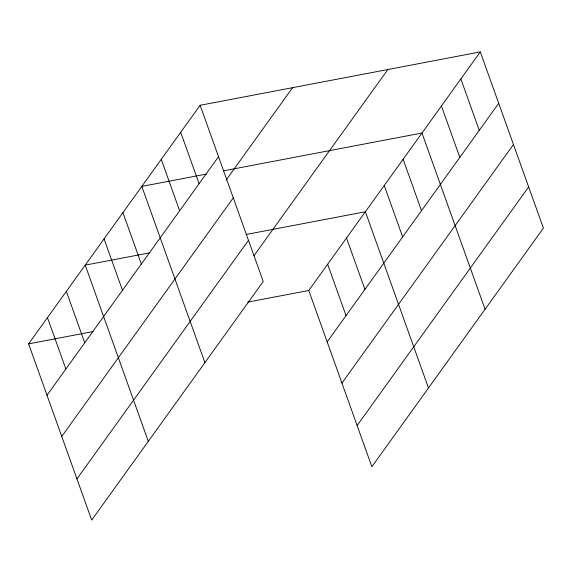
<?xml version="1.0" encoding="UTF-8"?>
<svg xmlns="http://www.w3.org/2000/svg" width="572" height="572" viewBox="0 0 572 572"><rect width="100%" height="100%" fill="white"/><g stroke="black" fill="none" stroke-linecap="round" stroke-linejoin="round"><path stroke-width="0.86" d="M200.128 105.284L263.227 281.51L91.699 520.091L28.6 343.865L200.128 105.284L480.301 51.909L543.4 228.135L371.872 466.716L308.773 290.49L480.301 51.909M47.004 395.259L218.533 156.685M226.104 180.137L292.585 87.673M61.755 436.457L233.283 197.876M76.948 478.893L248.477 240.319M254.054 255.612L387.845 69.527M327.177 341.892L498.705 103.31M341.927 383.083L513.456 144.501M357.121 425.525L528.65 186.944M206.356 174.102L141.806 186.4L204.905 362.627M223.802 170.778L421.979 133.026L485.077 309.252M149.75 252.838L85.207 265.129L148.305 441.355M246.074 234.484L365.379 211.762L428.478 387.988M28.6 343.865L93.143 331.567M247.719 302.123L308.773 290.49M460.86 78.95L479.264 130.352M441.42 105.992L459.824 157.386M403.117 159.273L421.521 210.675M384.248 185.514L402.652 236.915M346.51 238.002L364.915 289.403M327.642 264.25L346.046 315.644M180.688 132.318L199.092 183.719M161.247 159.359L179.651 210.761M122.937 212.641L141.341 264.042M104.075 238.889L122.472 290.283M66.338 291.377L84.742 342.771M47.469 317.617L65.873 369.019"/></g></svg>
